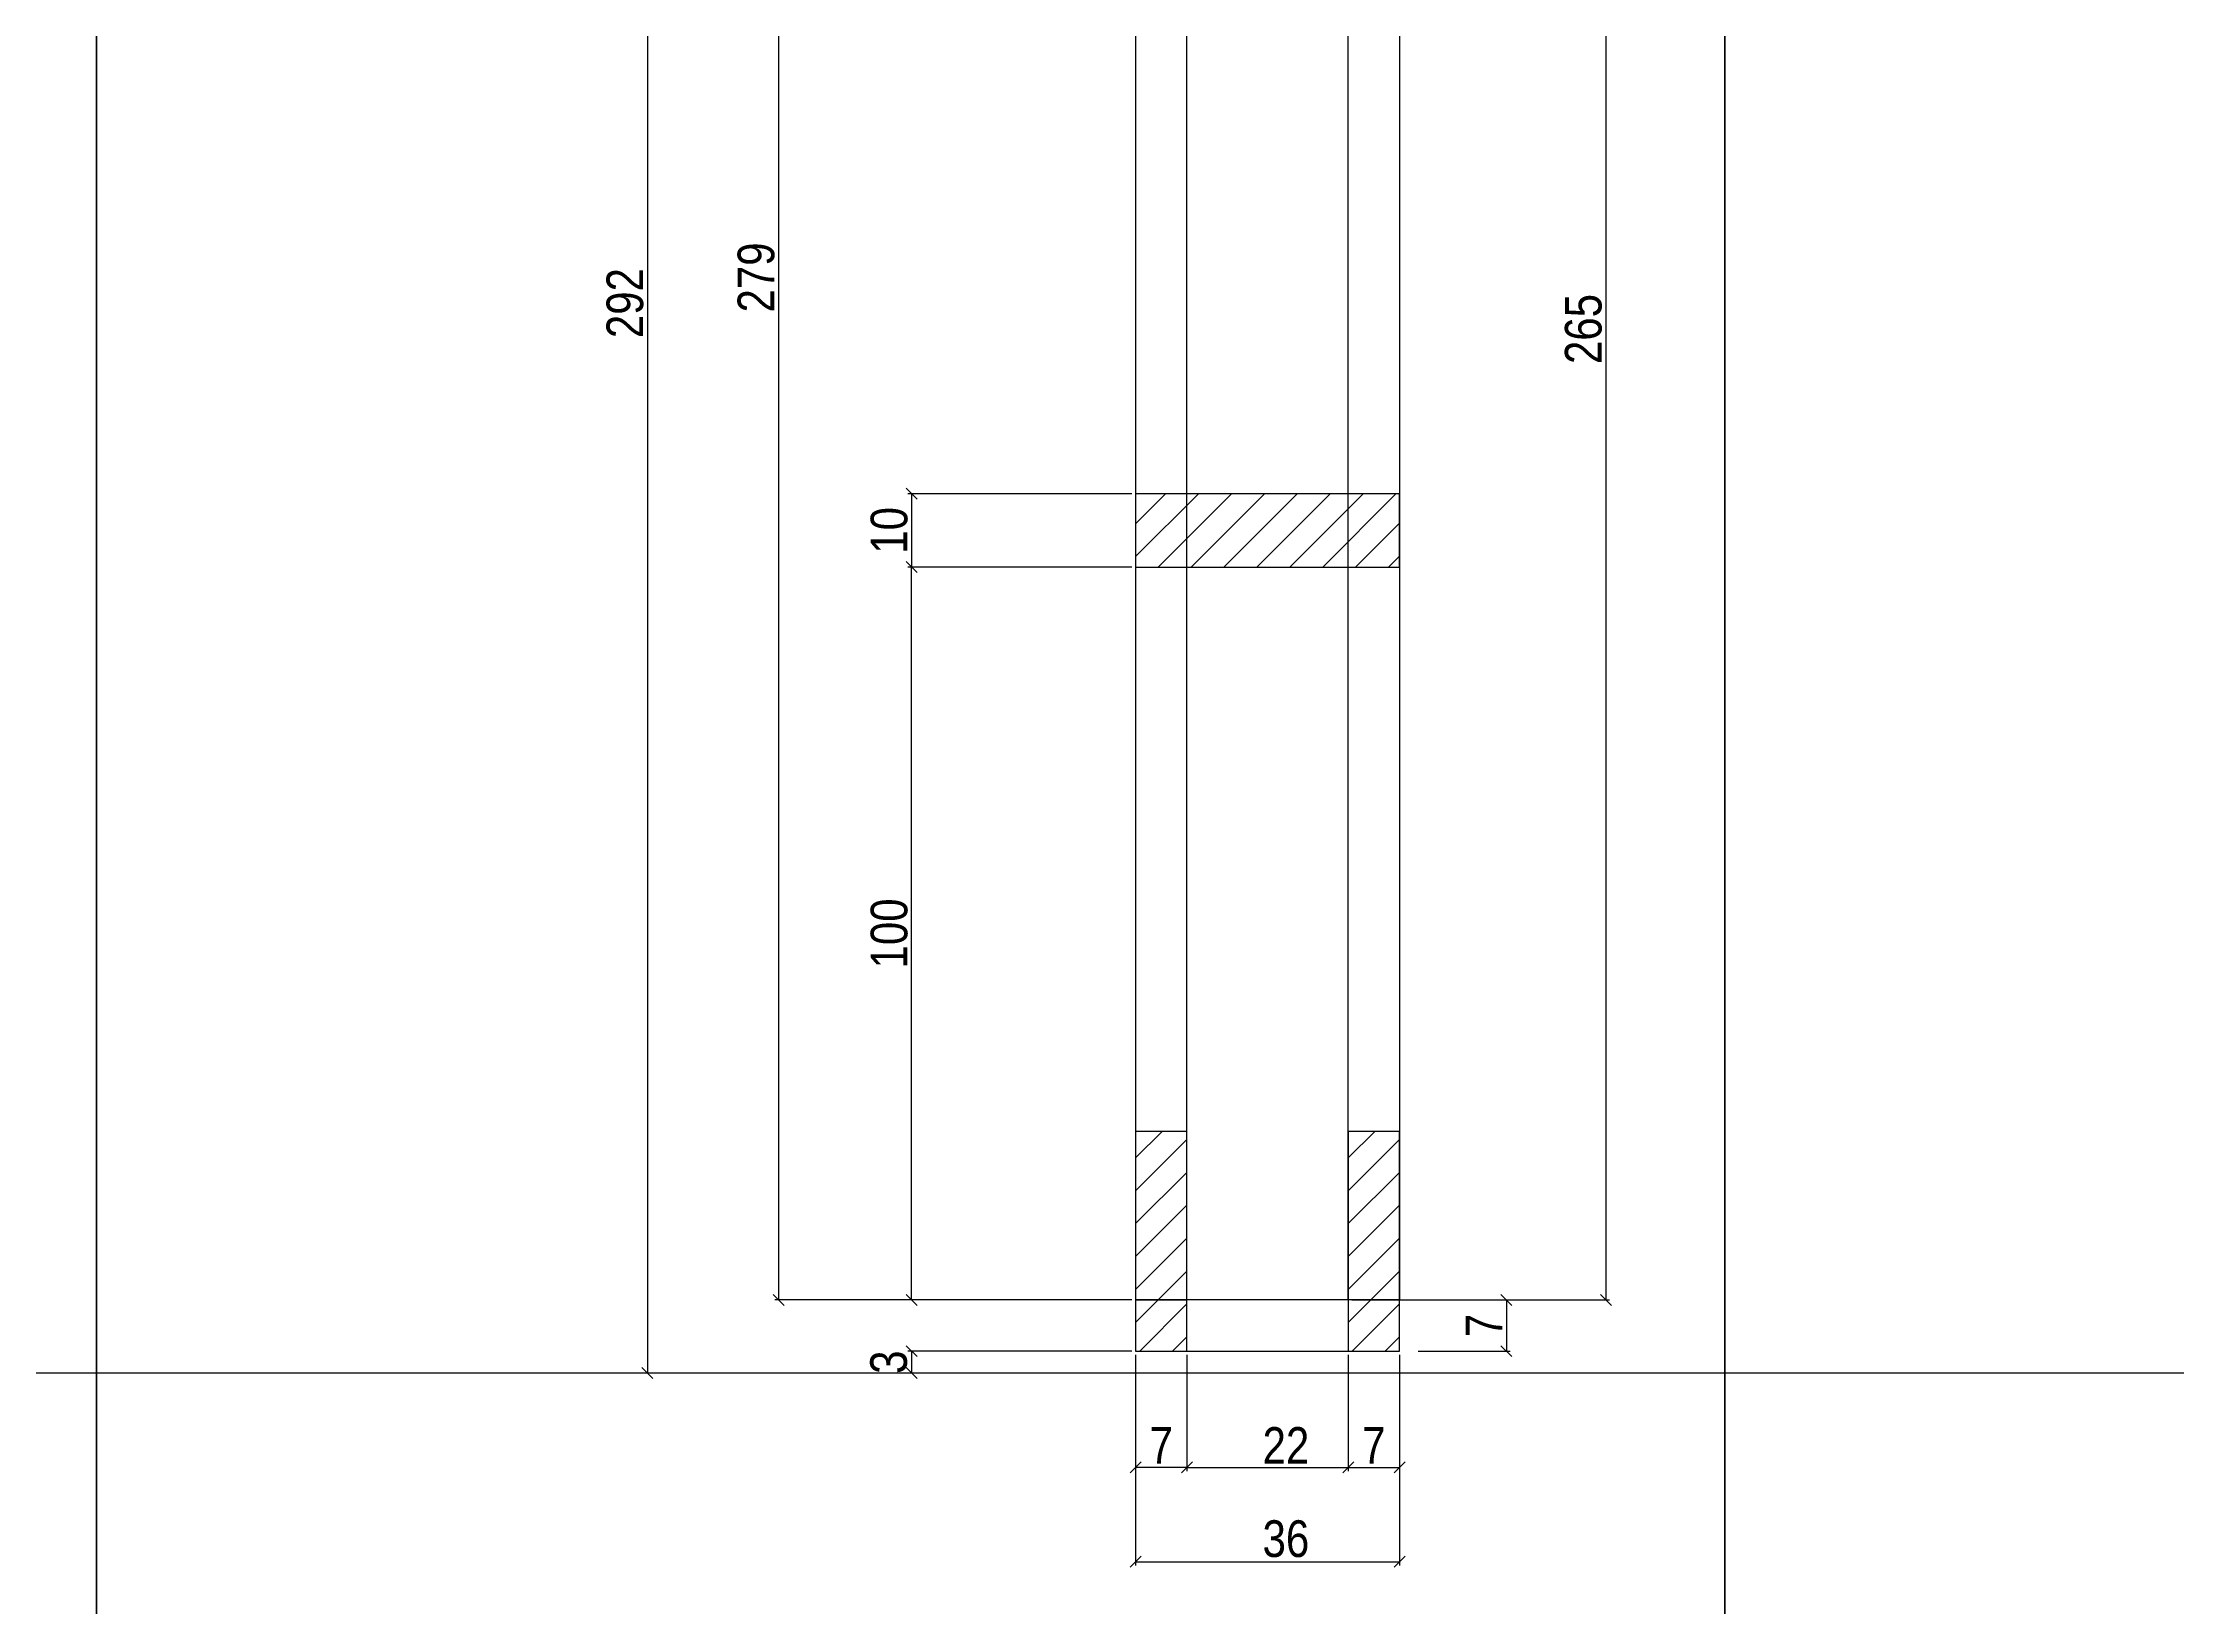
# Model space of a CAD drawing. Extents: x 15230 to 21256, y 3128 to 7338.
# Drawn here: x 18593 to 19176, y 3587 to 4014 of the extents above; entities that cross this region are included whole.
import ezdxf

# ---------------------------------------------------------------- set-up
doc = ezdxf.new("R2010")
doc.units = 0
for name, color, linetype in [('COTA', 241, 'Continuous'), ('TIRAS REESCORAMENTO', 252, 'Continuous'), ('VIGAS', 3, 'Continuous')]:
    doc.layers.add(name, color=color, linetype=linetype)
doc.styles.add('COTA TECNICA 2X', font='techl___.ttf', dxfattribs={"height": 10})
doc.dimstyles.new('SECAO', dxfattribs={"dimscale": 0.333333, "dimtxt": 5, "dimasz": 9, "dimexe": 3, "dimexo": 3, "dimgap": 3, "dimtad": 1, "dimdec": 1, "dimlfac": 0.5, "dimzin": 12, "dimdsep": 46, "dimtxsty": 'COTA TECNICA 2X', "dimblk1": 'OBLIQUE', "dimblk2": 'OBLIQUE', "dimsah": 1, "dimcen": 0.9, "dimclrd": 4, "dimclre": 4, "dimclrt": 240, "dimadec": 1, "dimazin": 3, "dimtfac": 1, "dimtdec": 1, "dimtmove": 0, "dimatfit": 3, "dimfxl": 1, "dimtolj": 1, "dimtzin": 12, "dimarcsym": 0})

# ---------------------------------------------------------------- blocks, each defined once
blk = doc.blocks.new('_Oblique')
at = {"color": 0, "linetype": 'ByBlock', "lineweight": -2}
blk.add_line((-0.5, -0.5), (0.5, 0.5), dxfattribs=at)
blk = doc.blocks.new('*D96')
at = {"layer": 'COTA', "color": 4, "lineweight": -2, "transparency": 16777216}
for p, q in [((18890.59, 4229.21), (18793.17, 4229.21)), ((18794.17, 4229.21), (18794.17, 3671.12)), ((18890.59, 3671.12), (18793.17, 3671.12))]:
    blk.add_line(p, q, dxfattribs=at)
at = {"layer": 'DEFPOINTS', "color": 0, "transparency": 16777216}
for p in [(18891.59, 4229.21), (18794.17, 3671.12), (18891.59, 3671.12)]:
    blk.add_point(p, dxfattribs=at)
at = {"layer": 'COTA', "color": 4, "lineweight": -2, "transparency": 16777216, "xscale": 3, "yscale": 3, "zscale": 3}
for p, rotation in [((18794.17, 4229.21), 90), ((18794.17, 3671.12), 270)]:
    blk.add_blockref('_Oblique', p, dxfattribs=dict(at, rotation=rotation))
at = {"layer": 'COTA', "color": 240, "transparency": 16777216, "insert": (18788.06, 3950.17), "char_height": 10, "attachment_point": 5, "rotation": 90, "style": 'COTA TECNICA 2X'}
blk.add_mtext('\\A1;279', dxfattribs=at)
blk = doc.blocks.new('*D97')
at = {"layer": 'COTA', "color": 4, "lineweight": -2, "transparency": 16777216}
for p, q in [((18891.59, 3656.12), (18891.59, 3598.66)), ((18963.59, 3656.12), (18963.59, 3598.66)), ((18891.59, 3599.66), (18963.59, 3599.66))]:
    blk.add_line(p, q, dxfattribs=at)
at = {"layer": 'DEFPOINTS', "color": 0, "transparency": 16777216}
for p in [(18891.59, 3657.12), (18963.59, 3657.12), (18963.59, 3599.66)]:
    blk.add_point(p, dxfattribs=at)
at = {"layer": 'COTA', "color": 4, "lineweight": -2, "transparency": 16777216, "xscale": 3, "yscale": 3, "zscale": 3, "rotation": 180}
blk.add_blockref('_Oblique', (18891.59, 3599.66), dxfattribs=at)
at = {"layer": 'COTA', "color": 4, "lineweight": -2, "transparency": 16777216, "xscale": 3, "yscale": 3, "zscale": 3}
blk.add_blockref('_Oblique', (18963.59, 3599.66), dxfattribs=at)
at = {"layer": 'COTA', "color": 240, "transparency": 16777216, "insert": (18932.59, 3605.88), "char_height": 10, "attachment_point": 5, "style": 'COTA TECNICA 2X'}
blk.add_mtext('\\A1;36', dxfattribs=at)
blk = doc.blocks.new('*D98')
at = {"layer": 'COTA', "color": 4, "lineweight": -2, "transparency": 16777216}
for p, q in [((18905.59, 3656.12), (18905.59, 3624.38)), ((18949.59, 3656.12), (18949.59, 3624.38)), ((18905.59, 3625.38), (18949.59, 3625.38))]:
    blk.add_line(p, q, dxfattribs=at)
at = {"layer": 'DEFPOINTS', "color": 0, "transparency": 16777216}
for p in [(18905.59, 3657.12), (18949.59, 3657.12), (18949.59, 3625.38)]:
    blk.add_point(p, dxfattribs=at)
at = {"layer": 'COTA', "color": 4, "lineweight": -2, "transparency": 16777216, "xscale": 3, "yscale": 3, "zscale": 3, "rotation": 180}
blk.add_blockref('_Oblique', (18905.59, 3625.38), dxfattribs=at)
at = {"layer": 'COTA', "color": 4, "lineweight": -2, "transparency": 16777216, "xscale": 3, "yscale": 3, "zscale": 3}
blk.add_blockref('_Oblique', (18949.59, 3625.38), dxfattribs=at)
at = {"layer": 'COTA', "color": 240, "transparency": 16777216, "insert": (18932.59, 3631.38), "char_height": 10, "attachment_point": 5, "style": 'COTA TECNICA 2X'}
blk.add_mtext('\\A1;22', dxfattribs=at)
blk = doc.blocks.new('*D99')
at = {"layer": 'COTA', "color": 4, "lineweight": -2, "transparency": 16777216}
blk.add_line((18949.59, 3625.38), (18963.59, 3625.38), dxfattribs=at)
at = {"layer": 'DEFPOINTS', "color": 0, "transparency": 16777216}
for p in [(18949.59, 3625.38), (18963.59, 3625.38), (18963.59, 3625.38)]:
    blk.add_point(p, dxfattribs=at)
at = {"layer": 'COTA', "color": 4, "lineweight": -2, "transparency": 16777216, "xscale": 3, "yscale": 3, "zscale": 3, "rotation": 180}
blk.add_blockref('_Oblique', (18949.59, 3625.38), dxfattribs=at)
at = {"layer": 'COTA', "color": 4, "lineweight": -2, "transparency": 16777216, "xscale": 3, "yscale": 3, "zscale": 3}
blk.add_blockref('_Oblique', (18963.59, 3625.38), dxfattribs=at)
at = {"layer": 'COTA', "color": 240, "transparency": 16777216, "insert": (18956.59, 3631.45), "char_height": 10, "attachment_point": 5, "style": 'COTA TECNICA 2X'}
blk.add_mtext('\\A1;7', dxfattribs=at)
blk = doc.blocks.new('*D100')
at = {"layer": 'COTA', "color": 4, "lineweight": -2, "transparency": 16777216}
blk.add_line((18905.59, 3625.38), (18891.59, 3625.38), dxfattribs=at)
at = {"layer": 'DEFPOINTS', "color": 0, "transparency": 16777216}
for p in [(18891.59, 3625.38), (18891.59, 3625.38), (18905.59, 3625.38)]:
    blk.add_point(p, dxfattribs=at)
at = {"layer": 'COTA', "color": 4, "lineweight": -2, "transparency": 16777216, "xscale": 3, "yscale": 3, "zscale": 3, "rotation": 180}
blk.add_blockref('_Oblique', (18891.59, 3625.38), dxfattribs=at)
at = {"layer": 'COTA', "color": 4, "lineweight": -2, "transparency": 16777216, "xscale": 3, "yscale": 3, "zscale": 3}
blk.add_blockref('_Oblique', (18905.59, 3625.38), dxfattribs=at)
at = {"layer": 'COTA', "color": 240, "transparency": 16777216, "insert": (18898.59, 3631.45), "char_height": 10, "attachment_point": 5, "style": 'COTA TECNICA 2X'}
blk.add_mtext('\\A1;7', dxfattribs=at)
blk = doc.blocks.new('*D101')
at = {"layer": 'COTA', "color": 4, "lineweight": -2, "transparency": 16777216}
for p, q in [((18890.59, 3891.14), (18829.47, 3891.14)), ((18830.47, 3891.14), (18830.47, 3871.14)), ((18890.59, 3871.14), (18829.47, 3871.14))]:
    blk.add_line(p, q, dxfattribs=at)
at = {"layer": 'DEFPOINTS', "color": 0, "transparency": 16777216}
for p in [(18891.59, 3891.14), (18830.47, 3871.14), (18891.59, 3871.14)]:
    blk.add_point(p, dxfattribs=at)
at = {"layer": 'COTA', "color": 4, "lineweight": -2, "transparency": 16777216, "xscale": 3, "yscale": 3, "zscale": 3}
for p, rotation in [((18830.47, 3891.14), 90), ((18830.47, 3871.14), 270)]:
    blk.add_blockref('_Oblique', p, dxfattribs=dict(at, rotation=rotation))
at = {"layer": 'COTA', "color": 240, "transparency": 16777216, "insert": (18824.37, 3881.14), "char_height": 10, "attachment_point": 5, "rotation": 90, "style": 'COTA TECNICA 2X'}
blk.add_mtext('\\A1;10', dxfattribs=at)
blk = doc.blocks.new('*D104')
at = {"layer": 'COTA', "color": 4, "lineweight": -2, "transparency": 16777216}
for p, q in [((18904.59, 4235.21), (18757.37, 4235.21)), ((18758.37, 4235.21), (18758.37, 3651.12)), ((18890.59, 3651.12), (18757.37, 3651.12))]:
    blk.add_line(p, q, dxfattribs=at)
at = {"layer": 'DEFPOINTS', "color": 0, "transparency": 16777216}
for p in [(18905.59, 4235.21), (18758.37, 3651.12), (18891.59, 3651.12)]:
    blk.add_point(p, dxfattribs=at)
at = {"layer": 'COTA', "color": 4, "lineweight": -2, "transparency": 16777216, "xscale": 3, "yscale": 3, "zscale": 3}
for p, rotation in [((18758.37, 4235.21), 90), ((18758.37, 3651.12), 270)]:
    blk.add_blockref('_Oblique', p, dxfattribs=dict(at, rotation=rotation))
at = {"layer": 'COTA', "color": 240, "transparency": 16777216, "insert": (18752.29, 3943.17), "char_height": 10, "attachment_point": 5, "rotation": 90, "style": 'COTA TECNICA 2X'}
blk.add_mtext('\\A1;292', dxfattribs=at)
blk = doc.blocks.new('*D105')
at = {"layer": 'COTA', "color": 4, "lineweight": -2, "transparency": 16777216}
for p, q in [((18890.59, 3657.12), (18829.47, 3657.12)), ((18830.47, 3657.12), (18830.47, 3651.12)), ((18890.59, 3651.12), (18829.47, 3651.12))]:
    blk.add_line(p, q, dxfattribs=at)
at = {"layer": 'DEFPOINTS', "color": 0, "transparency": 16777216}
for p in [(18891.59, 3657.12), (18830.47, 3651.12), (18891.59, 3651.12)]:
    blk.add_point(p, dxfattribs=at)
at = {"layer": 'COTA', "color": 4, "lineweight": -2, "transparency": 16777216, "xscale": 3, "yscale": 3, "zscale": 3}
for p, rotation in [((18830.47, 3657.12), 90), ((18830.47, 3651.12), 270)]:
    blk.add_blockref('_Oblique', p, dxfattribs=dict(at, rotation=rotation))
at = {"layer": 'COTA', "color": 240, "transparency": 16777216, "insert": (18824.25, 3654.12), "char_height": 10, "attachment_point": 5, "rotation": 90, "style": 'COTA TECNICA 2X'}
blk.add_mtext('\\A1;3', dxfattribs=at)
blk = doc.blocks.new('*D108')
at = {"layer": 'COTA', "color": 4, "lineweight": -2, "transparency": 16777216}
for p, q in [((18890.59, 3871.14), (18829.47, 3871.14)), ((18830.47, 3671.12), (18830.47, 3871.14)), ((18889.59, 3671.12), (18829.47, 3671.12))]:
    blk.add_line(p, q, dxfattribs=at)
at = {"layer": 'DEFPOINTS', "color": 0, "transparency": 16777216}
for p in [(18830.47, 3871.14), (18891.59, 3871.14), (18890.59, 3671.12)]:
    blk.add_point(p, dxfattribs=at)
at = {"layer": 'COTA', "color": 4, "lineweight": -2, "transparency": 16777216, "xscale": 3, "yscale": 3, "zscale": 3}
for p, rotation in [((18830.47, 3871.14), 90), ((18830.47, 3671.12), 270)]:
    blk.add_blockref('_Oblique', p, dxfattribs=dict(at, rotation=rotation))
at = {"layer": 'COTA', "color": 240, "transparency": 16777216, "insert": (18824.37, 3771.13), "char_height": 10, "attachment_point": 5, "rotation": 90, "style": 'COTA TECNICA 2X'}
blk.add_mtext('\\A1;100', dxfattribs=at)
blk = doc.blocks.new('*D110')
at = {"layer": 'COTA', "color": 4, "lineweight": -2, "transparency": 16777216}
for p, q in [((18965.59, 4201.09), (19020.89, 4201.09)), ((19019.89, 4201.09), (19019.89, 3671.12)), ((18965.59, 3671.12), (19020.89, 3671.12))]:
    blk.add_line(p, q, dxfattribs=at)
at = {"layer": 'DEFPOINTS', "color": 0, "transparency": 16777216}
for p in [(18964.59, 4201.09), (18964.59, 3671.12), (19019.89, 3671.12)]:
    blk.add_point(p, dxfattribs=at)
at = {"layer": 'COTA', "color": 4, "lineweight": -2, "transparency": 16777216, "xscale": 3, "yscale": 3, "zscale": 3}
for p, rotation in [((19019.89, 4201.09), 90), ((19019.89, 3671.12), 270)]:
    blk.add_blockref('_Oblique', p, dxfattribs=dict(at, rotation=rotation))
at = {"layer": 'COTA', "color": 240, "transparency": 16777216, "insert": (19013.78, 3936.1), "char_height": 10, "attachment_point": 5, "rotation": 90, "style": 'COTA TECNICA 2X'}
blk.add_mtext('\\A1;265', dxfattribs=at)
blk = doc.blocks.new('*D111')
at = {"layer": 'COTA', "color": 4, "lineweight": -2, "transparency": 16777216}
for p, q in [((18950.59, 3671.12), (18993.74, 3671.12)), ((18992.74, 3671.12), (18992.74, 3657.12)), ((18968.65, 3657.12), (18993.74, 3657.12))]:
    blk.add_line(p, q, dxfattribs=at)
at = {"layer": 'DEFPOINTS', "color": 0, "transparency": 16777216}
for p in [(18949.59, 3671.12), (18967.65, 3657.12), (18992.74, 3657.12)]:
    blk.add_point(p, dxfattribs=at)
at = {"layer": 'COTA', "color": 4, "lineweight": -2, "transparency": 16777216, "xscale": 3, "yscale": 3, "zscale": 3}
for p, rotation in [((18992.74, 3671.12), 90), ((18992.74, 3657.12), 270)]:
    blk.add_blockref('_Oblique', p, dxfattribs=dict(at, rotation=rotation))
at = {"layer": 'COTA', "color": 240, "transparency": 16777216, "insert": (18986.66, 3664.12), "char_height": 10, "attachment_point": 5, "rotation": 90, "style": 'COTA TECNICA 2X'}
blk.add_mtext('\\A1;7', dxfattribs=at)

msp = doc.modelspace()

# ---------------------------------------------------------------- hatches: boundary and pattern name
at = {"layer": 'COTA'}
h = msp.add_hatch(dxfattribs=at)
h.set_pattern_fill('ANSI31', color=256, scale=2, style=0)
h.set_pattern_definition([(45, (-4690.2617, -194230.161), (-4.49012806, 4.49012806), [])])
h.paths.add_polyline_path([(18963.59, 3871.14), (18963.59, 3891.14), (18891.59, 3891.14), (18891.59, 3871.14)])
h = msp.add_hatch(dxfattribs=at)
h.set_pattern_fill('ANSI31', color=256, scale=2, style=0)
h.set_pattern_definition([(45, (-952.628, -2152.071), (-4.490128, 4.490128), [])])
h.paths.add_polyline_path([(18891.59, 3657.12), (18905.59, 3657.12), (18905.59, 3717.12), (18891.59, 3717.12)])
h = msp.add_hatch(dxfattribs=at)
h.set_pattern_fill('ANSI31', color=256, scale=2, style=0)
h.set_pattern_definition([(45, (-894.628, -2152.071), (-4.490128, 4.490128), [])])
h.paths.add_polyline_path([(18949.59, 3657.12), (18963.59, 3657.12), (18963.59, 3717.12), (18949.59, 3717.12)])

# ---------------------------------------------------------------- linework, layer by layer
at = {"linetype": 'Continuous'}
for points in [[(18891.59, 3671.12), (18905.59, 3671.12), (18905.59, 4229.21), (18891.59, 4229.21)], [(18891.59, 3657.12), (18905.59, 3657.12), (18905.59, 3717.12), (18891.59, 3717.12)], [(18949.59, 3657.12), (18963.59, 3657.12), (18963.59, 3717.12), (18949.59, 3717.12)]]:
    msp.add_lwpolyline(points, close=True, dxfattribs=at)
for points in [[(18949.59, 4100.16), (18949.59, 4201.09), (18963.59, 4201.09), (18963.59, 3671.12), (18949.59, 3671.12), (18949.59, 4100.16)], [(18891.59, 3871.14), (18963.59, 3871.14), (18963.59, 3891.14), (18891.59, 3891.14), (18891.59, 3871.14)], [(18913.59, 3657.12), (18963.59, 3657.12), (18963.59, 3671.12), (18891.59, 3671.12), (18891.59, 3657.12), (18913.59, 3657.12)]]:
    msp.add_lwpolyline(points, dxfattribs=at)
at = {"layer": 'TIRAS REESCORAMENTO', "linetype": 'ByBlock'}
for p, q in [((18608.08, 3651.12), (18163.79, 3651.12)), ((19052.36, 3651.12), (18608.08, 3651.12)), ((19496.64, 3651.12), (19052.36, 3651.12))]:
    msp.add_line(p, q, dxfattribs=at)
at = {"layer": 'VIGAS'}
for points in [[(18608.08, 3476.51), (18163.79, 3476.51), (18163.79, 4441.29), (18608.08, 4441.29)], [(19052.36, 3476.51), (18608.08, 3476.51), (18608.08, 4441.29), (19052.36, 4441.29)], [(19496.64, 3476.51), (19052.36, 3476.51), (19052.36, 4441.29), (19496.64, 4441.29)]]:
    msp.add_lwpolyline(points, close=True, dxfattribs=at)

# ---------------------------------------------------------------- dimensions: what is measured, and where the dimension line sits
at = {"layer": 'COTA', "color": 3}
for base, p1, p2, picture, middle in [((18758.37, 3651.12), (18905.59, 4235.21), (18891.59, 3651.12), '*D104', (18752.29, 3943.17)), ((18794.17, 3671.12), (18891.59, 4229.21), (18891.59, 3671.12), '*D96', (18788.06, 3950.17)), ((19019.89, 3671.12), (18964.59, 4201.09), (18964.59, 3671.12), '*D110', (19013.78, 3936.1)), ((18830.47, 3871.14), (18891.59, 3891.14), (18891.59, 3871.14), '*D101', (18824.37, 3881.14)), ((18830.47, 3871.14), (18890.59, 3671.12), (18891.59, 3871.14), '*D108', (18824.37, 3771.13)), ((18992.74, 3657.12), (18949.59, 3671.12), (18967.65, 3657.12), '*D111', (18986.66, 3664.12))]:
    dim = msp.add_linear_dim(base=base, p1=p1, p2=p2, angle=90, dimstyle='SECAO', dxfattribs=at)
    dim.commit()
    dim.dimension.update_dxf_attribs({"geometry": picture, "text_midpoint": middle})
dim = msp.add_linear_dim(base=(18830.47, 3651.12), p1=(18891.59, 3657.12), p2=(18891.59, 3651.12), angle=90, dimstyle='SECAO', dxfattribs=at)
dim.commit()
dim.dimension.update_dxf_attribs({"geometry": '*D105', "text_midpoint": (18830.47, 3654.12), "dimtype": 160})
for base, p1, p2, picture, middle in [((18963.59, 3599.66), (18891.59, 3657.12), (18963.59, 3657.12), '*D97', (18932.59, 3599.66)), ((18949.59, 3625.38), (18905.59, 3657.12), (18949.59, 3657.12), '*D98', (18932.59, 3625.38)), ((18963.59, 3625.38), (18949.59, 3625.38), (18963.59, 3625.38), '*D99', (18956.59, 3625.38))]:
    dim = msp.add_linear_dim(base=base, p1=p1, p2=p2, dimstyle='SECAO', dxfattribs=at)
    dim.commit()
    dim.dimension.update_dxf_attribs({"geometry": picture, "text_midpoint": middle, "dimtype": 160})
dim = msp.add_linear_dim(base=(18891.59, 3625.38), p1=(18905.59, 3625.38), p2=(18891.59, 3625.38), dimstyle='SECAO', dxfattribs=at)
dim.commit()
dim.dimension.update_dxf_attribs({"geometry": '*D100', "text_midpoint": (18898.59, 3631.45)})

doc.saveas('drawing.dxf')
